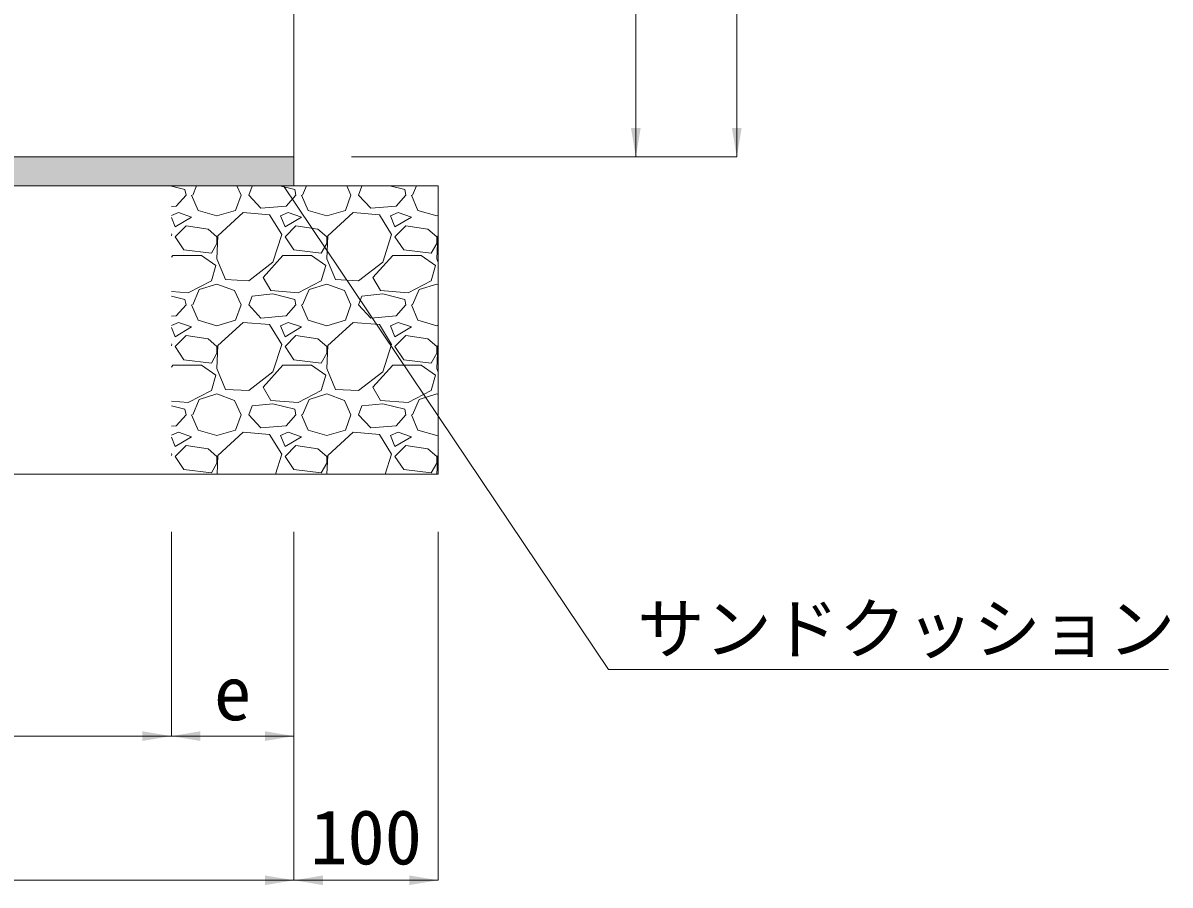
# Model space of a CAD drawing. Units: millimetres at full size; details may follow other scales. Extents: x 87158 to 122251, y -125707 to -112261.
# Drawn here: x 107712 to 108507, y -123015 to -122417 of the extents above; entities that cross this region are included whole.
import ezdxf
from ezdxf.enums import TextEntityAlignment as Align

# ---------------------------------------------------------------- set-up
doc = ezdxf.new("R2010")
doc.units = ezdxf.units.MM
doc.header["$LTSCALE"] = 30
for name, color, linetype, lineweight in [('ハッチング', 7, 'Continuous', 5), ('基礎', 3, 'Continuous', 13), ('寸法線', 7, 'Continuous', 13), ('引出線', 4, 'Continuous', 13), ('本体', 2, 'Continuous', 13), ('舗装・基礎', 3, 'Continuous', 13)]:
    doc.layers.add(name, color=color, linetype=linetype, lineweight=lineweight)
doc.styles.add('ＭＳ ゴシック', font='')
doc.styles.get('ＭＳ ゴシック').set_extended_font_data('MS Gothic')

# ---------------------------------------------------------------- blocks, each defined once
blk = doc.blocks.new('filled_arrow')
at = {"color": 0, "linetype": 'Continuous', "lineweight": -2}
blk.add_solid([(7.5, 1.25), (0, 0), (7.5, -1.25)], dxfattribs=at)

msp = doc.modelspace()

# ---------------------------------------------------------------- hatches: boundary and pattern name
at = {"layer": 'ハッチング'}
msp.add_hatch(color=256, dxfattribs=at).paths.add_polyline_path([(107899.48, -122529.63), (107899.48, -122509.63), (107329.48, -122509.63), (107329.48, -122529.63)])

# ---------------------------------------------------------------- linework, layer by layer
for p, q in [((107823.93, -122532.24), (107814.48, -122529.88)), ((107824.69, -122536.05), (107817.83, -122543.67)), ((107824.69, -122536.05), (107823.93, -122532.24)), ((107828.5, -122536.05), (107833.07, -122546.72)), ((107829.26, -122536.05), (107832.01, -122529.63)), ((107858.98, -122546.72), (107862.79, -122536.05)), ((107859.83, -122529.63), (107862.79, -122536.05)), ((107868.12, -122536.05), (107870.41, -122529.95)), ((107876.5, -122545.19), (107868.12, -122536.05)), ((107873.45, -122529.63), (107870.41, -122529.95)), ((107900.13, -122532.24), (107889.7, -122529.63)), ((107900.89, -122536.05), (107894.03, -122543.67)), ((107900.89, -122536.05), (107900.13, -122532.24)), ((107904.7, -122536.05), (107909.27, -122546.72)), ((107905.46, -122536.05), (107908.21, -122529.63)), ((107935.18, -122546.72), (107938.99, -122536.05)), ((107936.03, -122529.63), (107938.99, -122536.05)), ((107944.32, -122536.05), (107946.61, -122529.95)), ((107952.7, -122545.19), (107944.32, -122536.05)), ((107949.65, -122529.63), (107946.61, -122529.95)), ((107976.33, -122532.24), (107965.9, -122529.63)), ((107977.09, -122536.05), (107970.23, -122543.67)), ((107977.09, -122536.05), (107976.33, -122532.24)), ((107980.9, -122536.05), (107985.47, -122546.72)), ((107981.66, -122536.05), (107984.41, -122529.63)), ((107817.83, -122543.67), (107814.48, -122543.96)), ((107894.03, -122543.67), (107876.5, -122545.19)), ((107970.23, -122543.67), (107952.7, -122545.19)), ((107819.35, -122548.24), (107814.48, -122550.33)), ((107814.48, -122551.67), (107817.07, -122558.15)), ((107817.07, -122558.15), (107828.5, -122551.29)), ((107828.5, -122551.29), (107819.35, -122548.24)), ((107833.07, -122546.72), (107846.02, -122550.53)), ((107846.02, -122550.53), (107858.98, -122546.72)), ((107864.31, -122548.24), (107846.79, -122564.24)), ((107882.6, -122549.76), (107864.31, -122548.24)), ((107890.98, -122563.48), (107882.6, -122549.76)), ((107895.55, -122548.24), (107890.22, -122550.53)), ((107890.22, -122550.53), (107893.27, -122558.15)), ((107893.27, -122558.15), (107904.7, -122551.29)), ((107904.7, -122551.29), (107895.55, -122548.24)), ((107909.27, -122546.72), (107922.22, -122550.53)), ((107922.22, -122550.53), (107935.18, -122546.72)), ((107940.51, -122548.24), (107922.99, -122564.24)), ((107958.8, -122549.76), (107940.51, -122548.24)), ((107967.18, -122563.48), (107958.8, -122549.76)), ((107971.75, -122548.24), (107966.42, -122550.53)), ((107966.42, -122550.53), (107969.47, -122558.15)), ((107969.47, -122558.15), (107980.9, -122551.29)), ((107980.9, -122551.29), (107971.75, -122548.24)), ((107985.47, -122546.72), (107998.42, -122550.53)), ((107998.42, -122550.53), (107999.48, -122550.22)), ((107824.69, -122557.38), (107817.07, -122565)), ((107839.93, -122559.67), (107824.69, -122557.38)), ((107846.02, -122565), (107839.93, -122559.67)), ((107900.89, -122557.38), (107893.27, -122565)), ((107916.13, -122559.67), (107900.89, -122557.38)), ((107922.22, -122565), (107916.13, -122559.67)), ((107977.09, -122557.38), (107969.47, -122565)), ((107992.33, -122559.67), (107977.09, -122557.38)), ((107998.42, -122565), (107992.33, -122559.67)), ((107814.78, -122563.48), (107814.48, -122562.98)), ((107814.48, -122564.43), (107814.78, -122563.48)), ((107817.07, -122565), (107823.16, -122574.15)), ((107846.79, -122564.24), (107846.02, -122580.24)), ((107846.02, -122569.58), (107846.02, -122565)), ((107884.89, -122582.53), (107890.98, -122563.48)), ((107893.27, -122565), (107899.36, -122574.15)), ((107922.99, -122564.24), (107922.22, -122580.24)), ((107922.22, -122569.58), (107922.22, -122565)), ((107961.09, -122582.53), (107967.18, -122563.48)), ((107969.47, -122565), (107975.56, -122574.15)), ((107999.19, -122564.24), (107998.42, -122580.24)), ((107998.42, -122569.58), (107998.42, -122565)), ((107999.48, -122563.98), (107999.19, -122564.24)), ((107823.16, -122574.15), (107842.21, -122576.43)), ((107842.21, -122576.43), (107846.02, -122569.58)), ((107899.36, -122574.15), (107918.41, -122576.43)), ((107918.41, -122576.43), (107922.22, -122569.58)), ((107975.56, -122574.15), (107994.61, -122576.43)), ((107994.61, -122576.43), (107998.42, -122569.58)), ((107814.48, -122579.14), (107815.54, -122577.96)), ((107815.54, -122577.96), (107835.36, -122577.96)), ((107835.36, -122577.96), (107845.26, -122584.82)), ((107846.02, -122580.24), (107852.12, -122594.72)), ((107868.12, -122595.48), (107884.89, -122582.53)), ((107878.03, -122593.2), (107891.74, -122577.96)), ((107891.74, -122577.96), (107911.56, -122577.96)), ((107911.56, -122577.96), (107921.46, -122584.82)), ((107922.22, -122580.24), (107928.32, -122594.72)), ((107944.32, -122595.48), (107961.09, -122582.53)), ((107954.23, -122593.2), (107967.94, -122577.96)), ((107967.94, -122577.96), (107987.76, -122577.96)), ((107987.76, -122577.96), (107997.66, -122584.82)), ((107998.42, -122580.24), (107999.48, -122582.75)), ((107845.26, -122584.82), (107842.21, -122595.48)), ((107921.46, -122584.82), (107918.41, -122595.48)), ((107997.66, -122584.82), (107994.61, -122595.48)), ((107842.21, -122595.48), (107826.21, -122603.87)), ((107833.83, -122601.58), (107846.02, -122597.77)), ((107846.02, -122597.77), (107858.22, -122602.34)), ((107852.12, -122594.72), (107868.12, -122595.48)), ((107883.36, -122602.34), (107878.03, -122593.2)), ((107918.41, -122595.48), (107902.41, -122603.87)), ((107910.03, -122601.58), (107922.22, -122597.77)), ((107922.22, -122597.77), (107934.42, -122602.34)), ((107928.32, -122594.72), (107944.32, -122595.48)), ((107959.56, -122602.34), (107954.23, -122593.2)), ((107994.61, -122595.48), (107978.61, -122603.87)), ((107986.23, -122601.58), (107998.42, -122597.77)), ((107998.42, -122597.77), (107999.48, -122598.17)), ((107826.21, -122603.87), (107814.48, -122602.93)), ((107823.93, -122608.44), (107814.48, -122606.08)), ((107829.26, -122612.25), (107833.83, -122601.58)), ((107858.22, -122602.34), (107862.79, -122612.25)), ((107868.12, -122612.25), (107870.41, -122606.15)), ((107884.89, -122604.63), (107870.41, -122606.15)), ((107902.41, -122603.87), (107883.36, -122602.34)), ((107900.13, -122608.44), (107884.89, -122604.63)), ((107905.46, -122612.25), (107910.03, -122601.58)), ((107934.42, -122602.34), (107938.99, -122612.25)), ((107944.32, -122612.25), (107946.61, -122606.15)), ((107961.09, -122604.63), (107946.61, -122606.15)), ((107978.61, -122603.87), (107959.56, -122602.34)), ((107976.33, -122608.44), (107961.09, -122604.63)), ((107981.66, -122612.25), (107986.23, -122601.58)), ((107824.69, -122612.25), (107817.83, -122619.87)), ((107824.69, -122612.25), (107823.93, -122608.44)), ((107828.5, -122612.25), (107833.07, -122622.92)), ((107858.98, -122622.92), (107862.79, -122612.25)), ((107876.5, -122621.39), (107868.12, -122612.25)), ((107900.89, -122612.25), (107894.03, -122619.87)), ((107900.89, -122612.25), (107900.13, -122608.44)), ((107904.7, -122612.25), (107909.27, -122622.92)), ((107935.18, -122622.92), (107938.99, -122612.25)), ((107952.7, -122621.39), (107944.32, -122612.25)), ((107977.09, -122612.25), (107970.23, -122619.87)), ((107977.09, -122612.25), (107976.33, -122608.44)), ((107980.9, -122612.25), (107985.47, -122622.92)), ((107817.83, -122619.87), (107814.48, -122620.16)), ((107833.07, -122622.92), (107846.02, -122626.73)), ((107846.02, -122626.73), (107858.98, -122622.92)), ((107894.03, -122619.87), (107876.5, -122621.39)), ((107909.27, -122622.92), (107922.22, -122626.73)), ((107922.22, -122626.73), (107935.18, -122622.92)), ((107970.23, -122619.87), (107952.7, -122621.39)), ((107985.47, -122622.92), (107998.42, -122626.73)), ((107819.35, -122624.44), (107814.48, -122626.53)), ((107814.48, -122627.87), (107817.07, -122634.35)), ((107817.07, -122634.35), (107828.5, -122627.49)), ((107828.5, -122627.49), (107819.35, -122624.44)), ((107864.31, -122624.44), (107846.79, -122640.44)), ((107882.6, -122625.96), (107864.31, -122624.44)), ((107890.98, -122639.68), (107882.6, -122625.96)), ((107895.55, -122624.44), (107890.22, -122626.73)), ((107890.22, -122626.73), (107893.27, -122634.35)), ((107893.27, -122634.35), (107904.7, -122627.49)), ((107904.7, -122627.49), (107895.55, -122624.44)), ((107940.51, -122624.44), (107922.99, -122640.44)), ((107958.8, -122625.96), (107940.51, -122624.44)), ((107967.18, -122639.68), (107958.8, -122625.96)), ((107971.75, -122624.44), (107966.42, -122626.73)), ((107966.42, -122626.73), (107969.47, -122634.35)), ((107969.47, -122634.35), (107980.9, -122627.49)), ((107980.9, -122627.49), (107971.75, -122624.44)), ((107998.42, -122626.73), (107999.48, -122626.42)), ((107814.78, -122639.68), (107814.48, -122639.18)), ((107814.48, -122640.63), (107814.78, -122639.68)), ((107824.69, -122633.58), (107817.07, -122641.2)), ((107839.93, -122635.87), (107824.69, -122633.58)), ((107846.02, -122641.2), (107839.93, -122635.87)), ((107884.89, -122658.73), (107890.98, -122639.68)), ((107900.89, -122633.58), (107893.27, -122641.2)), ((107916.13, -122635.87), (107900.89, -122633.58)), ((107922.22, -122641.2), (107916.13, -122635.87)), ((107961.09, -122658.73), (107967.18, -122639.68)), ((107977.09, -122633.58), (107969.47, -122641.2)), ((107992.33, -122635.87), (107977.09, -122633.58)), ((107998.42, -122641.2), (107992.33, -122635.87)), ((107817.07, -122641.2), (107823.16, -122650.35)), ((107842.21, -122652.63), (107846.02, -122645.78)), ((107846.79, -122640.44), (107846.02, -122656.44)), ((107846.02, -122645.78), (107846.02, -122641.2)), ((107893.27, -122641.2), (107899.36, -122650.35)), ((107918.41, -122652.63), (107922.22, -122645.78)), ((107922.99, -122640.44), (107922.22, -122656.44)), ((107922.22, -122645.78), (107922.22, -122641.2)), ((107969.47, -122641.2), (107975.56, -122650.35)), ((107994.61, -122652.63), (107998.42, -122645.78)), ((107999.19, -122640.44), (107998.42, -122656.44)), ((107998.42, -122645.78), (107998.42, -122641.2)), ((107999.48, -122640.18), (107999.19, -122640.44)), ((107814.48, -122655.34), (107815.54, -122654.16)), ((107815.54, -122654.16), (107835.36, -122654.16)), ((107823.16, -122650.35), (107842.21, -122652.63)), ((107835.36, -122654.16), (107845.26, -122661.02)), ((107878.03, -122669.4), (107891.74, -122654.16)), ((107891.74, -122654.16), (107911.56, -122654.16)), ((107899.36, -122650.35), (107918.41, -122652.63)), ((107911.56, -122654.16), (107921.46, -122661.02)), ((107954.23, -122669.4), (107967.94, -122654.16)), ((107967.94, -122654.16), (107987.76, -122654.16)), ((107975.56, -122650.35), (107994.61, -122652.63)), ((107987.76, -122654.16), (107997.66, -122661.02)), ((107845.26, -122661.02), (107842.21, -122671.68)), ((107846.02, -122656.44), (107852.12, -122670.92)), ((107868.12, -122671.68), (107884.89, -122658.73)), ((107921.46, -122661.02), (107918.41, -122671.68)), ((107922.22, -122656.44), (107928.32, -122670.92)), ((107944.32, -122671.68), (107961.09, -122658.73)), ((107997.66, -122661.02), (107994.61, -122671.68)), ((107998.42, -122656.44), (107999.48, -122658.95)), ((107842.21, -122671.68), (107826.21, -122680.07)), ((107852.12, -122670.92), (107868.12, -122671.68)), ((107883.36, -122678.54), (107878.03, -122669.4)), ((107918.41, -122671.68), (107902.41, -122680.07)), ((107928.32, -122670.92), (107944.32, -122671.68)), ((107959.56, -122678.54), (107954.23, -122669.4)), ((107994.61, -122671.68), (107978.61, -122680.07)), ((107826.21, -122680.07), (107814.48, -122679.13)), ((107829.26, -122688.45), (107833.83, -122677.78)), ((107833.83, -122677.78), (107846.02, -122673.97)), ((107846.02, -122673.97), (107858.22, -122678.54)), ((107858.22, -122678.54), (107862.79, -122688.45)), ((107902.41, -122680.07), (107883.36, -122678.54)), ((107905.46, -122688.45), (107910.03, -122677.78)), ((107910.03, -122677.78), (107922.22, -122673.97)), ((107922.22, -122673.97), (107934.42, -122678.54)), ((107934.42, -122678.54), (107938.99, -122688.45)), ((107978.61, -122680.07), (107959.56, -122678.54)), ((107981.66, -122688.45), (107986.23, -122677.78)), ((107986.23, -122677.78), (107998.42, -122673.97)), ((107998.42, -122673.97), (107999.48, -122674.37)), ((107823.93, -122684.64), (107814.48, -122682.28)), ((107824.69, -122688.45), (107823.93, -122684.64)), ((107868.12, -122688.45), (107870.41, -122682.35)), ((107884.89, -122680.83), (107870.41, -122682.35)), ((107900.13, -122684.64), (107884.89, -122680.83)), ((107900.89, -122688.45), (107900.13, -122684.64)), ((107944.32, -122688.45), (107946.61, -122682.35)), ((107961.09, -122680.83), (107946.61, -122682.35)), ((107976.33, -122684.64), (107961.09, -122680.83)), ((107977.09, -122688.45), (107976.33, -122684.64)), ((107824.69, -122688.45), (107817.83, -122696.07)), ((107828.5, -122688.45), (107833.07, -122699.12)), ((107858.98, -122699.12), (107862.79, -122688.45)), ((107876.5, -122697.59), (107868.12, -122688.45)), ((107900.89, -122688.45), (107894.03, -122696.07)), ((107904.7, -122688.45), (107909.27, -122699.12)), ((107935.18, -122699.12), (107938.99, -122688.45)), ((107952.7, -122697.59), (107944.32, -122688.45)), ((107977.09, -122688.45), (107970.23, -122696.07)), ((107980.9, -122688.45), (107985.47, -122699.12)), ((107817.83, -122696.07), (107814.48, -122696.36)), ((107819.35, -122700.64), (107814.48, -122702.73)), ((107817.07, -122710.55), (107828.5, -122703.69)), ((107828.5, -122703.69), (107819.35, -122700.64)), ((107833.07, -122699.12), (107846.02, -122702.93)), ((107846.02, -122702.93), (107858.98, -122699.12)), ((107864.31, -122700.64), (107846.79, -122716.64)), ((107882.6, -122702.16), (107864.31, -122700.64)), ((107894.03, -122696.07), (107876.5, -122697.59)), ((107890.98, -122715.88), (107882.6, -122702.16)), ((107895.55, -122700.64), (107890.22, -122702.93)), ((107890.22, -122702.93), (107893.27, -122710.55)), ((107893.27, -122710.55), (107904.7, -122703.69)), ((107904.7, -122703.69), (107895.55, -122700.64)), ((107909.27, -122699.12), (107922.22, -122702.93)), ((107922.22, -122702.93), (107935.18, -122699.12)), ((107940.51, -122700.64), (107922.99, -122716.64)), ((107958.8, -122702.16), (107940.51, -122700.64)), ((107970.23, -122696.07), (107952.7, -122697.59)), ((107967.18, -122715.88), (107958.8, -122702.16)), ((107971.75, -122700.64), (107966.42, -122702.93)), ((107966.42, -122702.93), (107969.47, -122710.55)), ((107969.47, -122710.55), (107980.9, -122703.69)), ((107980.9, -122703.69), (107971.75, -122700.64)), ((107985.47, -122699.12), (107998.42, -122702.93)), ((107998.42, -122702.93), (107999.48, -122702.62)), ((107814.48, -122704.07), (107817.07, -122710.55)), ((107824.69, -122709.78), (107817.07, -122717.4)), ((107839.93, -122712.07), (107824.69, -122709.78)), ((107900.89, -122709.78), (107893.27, -122717.4)), ((107916.13, -122712.07), (107900.89, -122709.78)), ((107977.09, -122709.78), (107969.47, -122717.4)), ((107992.33, -122712.07), (107977.09, -122709.78)), ((107814.78, -122715.88), (107814.48, -122715.38)), ((107814.48, -122716.83), (107814.78, -122715.88)), ((107817.07, -122717.4), (107823.16, -122726.55)), ((107846.02, -122717.4), (107839.93, -122712.07)), ((107846.02, -122721.98), (107846.02, -122717.4)), ((107846.79, -122716.64), (107846.17, -122729.63)), ((107886.58, -122729.63), (107890.98, -122715.88)), ((107893.27, -122717.4), (107899.36, -122726.55)), ((107922.22, -122717.4), (107916.13, -122712.07)), ((107922.22, -122721.98), (107922.22, -122717.4)), ((107922.99, -122716.64), (107922.37, -122729.63)), ((107962.78, -122729.63), (107967.18, -122715.88)), ((107969.47, -122717.4), (107975.56, -122726.55)), ((107998.42, -122717.4), (107992.33, -122712.07)), ((107998.42, -122721.98), (107998.42, -122717.4)), ((107999.19, -122716.64), (107998.57, -122729.63)), ((107999.48, -122716.38), (107999.19, -122716.64)), ((107823.16, -122726.55), (107842.21, -122728.83)), ((107842.21, -122728.83), (107846.02, -122721.98)), ((107899.36, -122726.55), (107918.41, -122728.83)), ((107918.41, -122728.83), (107922.22, -122721.98)), ((107975.56, -122726.55), (107994.61, -122728.83)), ((107994.61, -122728.83), (107998.42, -122721.98))]:
    msp.add_line(p, q, dxfattribs=at)
at = {"layer": '基礎'}
for p, q in [((107899.48, -122509.63), (107899.48, -122529.63)), ((107229.48, -122529.63), (107999.48, -122529.63)), ((107999.48, -122529.63), (107999.48, -122729.63)), ((107229.48, -122729.63), (107999.48, -122729.63))]:
    msp.add_line(p, q, dxfattribs=at)
at = {"layer": '寸法線'}
for p, q in [((108206.49, -120959.63), (108206.49, -122509.63)), ((108136.49, -121059.63), (108136.49, -122509.63)), ((107939.48, -122509.63), (108136.49, -122509.63)), ((107939.48, -122509.63), (108206.49, -122509.63)), ((107814.48, -122769.63), (107814.48, -122911.42)), ((107814.48, -122769.63), (107814.48, -122911.42)), ((107899.48, -122769.63), (107899.48, -122911.42)), ((107899.48, -122769.63), (107899.48, -123011.42)), ((107899.48, -122769.63), (107899.48, -123011.42)), ((107999.48, -122769.63), (107999.48, -123011.42)), ((107414.48, -122911.42), (107814.48, -122911.42)), ((107814.48, -122911.42), (107899.48, -122911.42)), ((107329.48, -123011.42), (107899.48, -123011.42)), ((107899.48, -123011.42), (107999.48, -123011.42))]:
    msp.add_line(p, q, dxfattribs=at)
at = {"layer": '引出線'}
msp.add_lwpolyline([(107892.19, -122529.63), (108117.52, -122865.2), (108505.74, -122865.2)], dxfattribs=at)
at = {"layer": '本体'}
for p in [(107899.48, -121059.63), (107329.48, -122509.63)]:
    msp.add_line(p, (107899.48, -122509.63), dxfattribs=at)
at = {"layer": '舗装・基礎'}
msp.add_line((107899.48, -122509.63), (107329.48, -122509.63), dxfattribs=at)

# ---------------------------------------------------------------- block references
at = {"layer": '寸法線', "xscale": 2.67, "yscale": 2.67}
for p, rotation in [((108136.49, -122509.63), 90), ((108206.49, -122509.63), 90), ((107814.48, -122911.42), 180), ((107899.48, -122911.42), 180), ((107899.48, -123011.42), 180), ((107999.48, -123011.42), 180)]:
    msp.add_blockref('filled_arrow', p, dxfattribs=dict(at, rotation=rotation))
for p in [(107814.48, -122911.42), (107899.48, -123011.42)]:
    msp.add_blockref('filled_arrow', p, dxfattribs=at)
at = {"layer": '引出線', "xscale": 0.16, "yscale": 0.16, "rotation": 303.9}
msp.add_blockref('filled_arrow', (107892.19, -122529.63), dxfattribs=at)

# ---------------------------------------------------------------- texts
at = {"layer": '寸法線', "style": 'ＭＳ ゴシック'}
for s, p in [('e', (107856.98, -122881.42)), ('100', (107949.48, -122981.42))]:
    msp.add_text(s, height=37.98, dxfattribs=at).set_placement(p, align=Align.MIDDLE_CENTER)
at = {"layer": '引出線', "style": 'ＭＳ ゴシック'}
msp.add_text('サンドクッション', height=34.18, dxfattribs=at).set_placement((108137.52, -122819.81), align=Align.TOP_LEFT)

doc.saveas('drawing.dxf')
